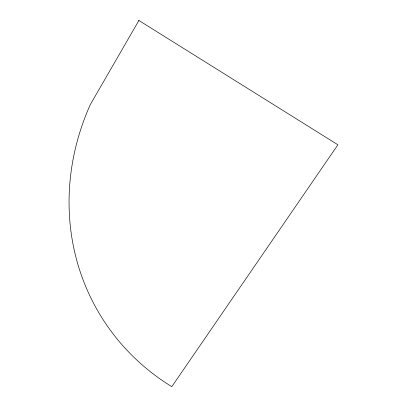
<?xml version="1.0" encoding="UTF-8"?>
<svg xmlns="http://www.w3.org/2000/svg" width="407" height="407" viewBox="0 0 407 407"><rect width="100%" height="100%" fill="white"/><g stroke="black" fill="none" stroke-linecap="round" stroke-linejoin="round"><path stroke-width="0.61" d="M138.94 20.406L90.313 104.584A252.426 231.191 -32 0 0 171.795 386.65L337.907 144.8L138.695 20.35"/></g></svg>
